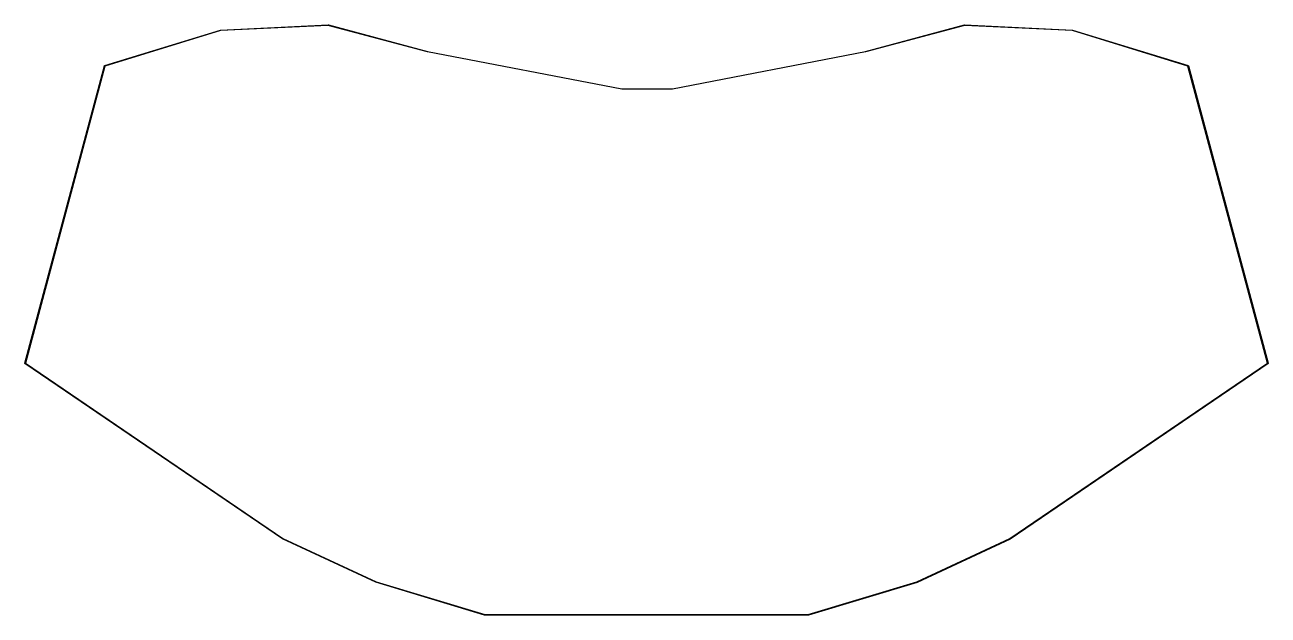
# Model space of a CAD drawing. Extents: x 40 to 271, y -133 to -23.
import ezdxf

# ---------------------------------------------------------------- set-up
doc = ezdxf.new("R2010")
doc.units = 0
doc.layers.add('BLACK', color=7, linetype='CONTINUOUS')

msp = doc.modelspace()

# ---------------------------------------------------------------- linework, layer by layer
at = {"layer": 'BLACK', "linetype": 'CONTINUOUS'}
for p, q in [((55.2953, -30.7022), (76.7853, -24.0922)), ((76.8087, -24.1896), (55.3511, -30.7897)), ((76.7853, -24.0922), (76.7917, -24.0928)), ((76.7917, -24.0928), (76.7976, -24.0901)), ((76.7976, -24.0901), (96.7876, -23.1301)), ((96.7846, -23.2303), (76.8087, -24.1896)), ((115.177, -28.1583), (96.7846, -23.2303)), ((96.7876, -23.1301), (96.7951, -23.1327)), ((96.7951, -23.1327), (96.8029, -23.1317)), ((96.8029, -23.1317), (115.201, -28.0612)), ((196.469, -28.0712), (214.857, -23.1317)), ((214.875, -23.2303), (196.493, -28.1683)), ((214.857, -23.1317), (214.865, -23.1327)), ((214.865, -23.1327), (214.872, -23.1301)), ((214.872, -23.1301), (234.872, -24.1001)), ((234.861, -24.1996), (214.875, -23.2303)), ((256.309, -30.7797), (234.861, -24.1996)), ((234.872, -24.1001), (234.878, -24.1028)), ((234.878, -24.1028), (234.885, -24.1022)), ((234.885, -24.1022), (256.365, -30.6922)), ((115.179, -28.158), (115.177, -28.1583)), ((115.181, -28.1591), (115.179, -28.158)), ((151.251, -35.0991), (115.181, -28.1591)), ((115.201, -28.0612), (151.265, -35)), ((160.645, -35), (196.469, -28.0712)), ((196.489, -28.1691), (160.659, -35.0991)), ((196.491, -28.168), (196.489, -28.1691)), ((196.493, -28.1683), (196.491, -28.168)), ((40.4817, -85.9271), (55.2617, -30.7371)), ((55.3511, -30.7897), (40.5875, -85.9187)), ((55.2617, -30.7371), (55.2653, -30.7324)), ((55.2653, -30.7324), (55.2658, -30.7266)), ((55.2658, -30.7266), (55.2765, -30.7177)), ((55.2765, -30.7177), (55.285, -30.7067)), ((55.285, -30.7067), (55.2908, -30.7059)), ((55.2908, -30.7059), (55.2953, -30.7022)), ((271.083, -85.9387), (256.309, -30.7797)), ((256.365, -30.6922), (256.369, -30.6959)), ((256.369, -30.6959), (256.375, -30.6967)), ((256.375, -30.6967), (256.383, -30.7077)), ((256.383, -30.7077), (256.394, -30.7166)), ((256.394, -30.7166), (256.395, -30.7224)), ((256.395, -30.7224), (256.398, -30.7271)), ((256.398, -30.7271), (271.188, -85.9471)), ((151.255, -35.0981), (151.251, -35.0991)), ((151.26, -35.1), (151.255, -35.0981)), ((160.65, -35.1), (151.26, -35.1)), ((151.265, -35), (160.645, -35)), ((160.655, -35.0981), (160.65, -35.1)), ((160.659, -35.0991), (160.655, -35.0981)), ((40.4809, -85.9493), (40.4832, -85.9382)), ((40.4856, -85.9565), (40.4809, -85.9493)), ((40.4832, -85.9382), (40.4817, -85.9271)), ((40.4867, -85.965), (40.4856, -85.9565)), ((40.4956, -85.9719), (40.4867, -85.965)), ((40.5018, -85.9813), (40.4956, -85.9719)), ((88.2718, -118.561), (40.5018, -85.9813)), ((40.5875, -85.9187), (88.3248, -118.476)), ((223.275, -118.506), (271.083, -85.9387)), ((271.168, -86.0013), (223.328, -118.591)), ((271.174, -85.9919), (271.168, -86.0013)), ((271.183, -85.985), (271.174, -85.9919)), ((271.184, -85.9765), (271.183, -85.985)), ((271.189, -85.9693), (271.184, -85.9765)), ((271.188, -85.9471), (271.187, -85.9583)), ((271.187, -85.9583), (271.189, -85.9693)), ((88.276, -118.562), (88.2718, -118.561)), ((88.2789, -118.565), (88.276, -118.562)), ((105.609, -126.625), (88.2789, -118.565)), ((88.3248, -118.476), (105.648, -126.533)), ((206.002, -126.553), (223.275, -118.506)), ((223.321, -118.595), (206.041, -126.645)), ((223.324, -118.592), (223.321, -118.595)), ((223.328, -118.591), (223.324, -118.592)), ((105.613, -126.625), (105.609, -126.625)), ((105.616, -126.628), (105.613, -126.625)), ((125.786, -132.708), (105.616, -126.628)), ((105.648, -126.533), (125.807, -132.61)), ((185.853, -132.62), (206.002, -126.553)), ((206.034, -126.648), (185.874, -132.718)), ((206.037, -126.645), (206.034, -126.648)), ((206.041, -126.645), (206.037, -126.645)), ((125.793, -132.707), (125.786, -132.708)), ((125.8, -132.71), (125.793, -132.707)), ((185.86, -132.72), (125.8, -132.71)), ((125.807, -132.61), (185.853, -132.62)), ((185.867, -132.717), (185.86, -132.72)), ((185.874, -132.718), (185.867, -132.717))]:
    msp.add_line(p, q, dxfattribs=at)

doc.saveas('drawing.dxf')
